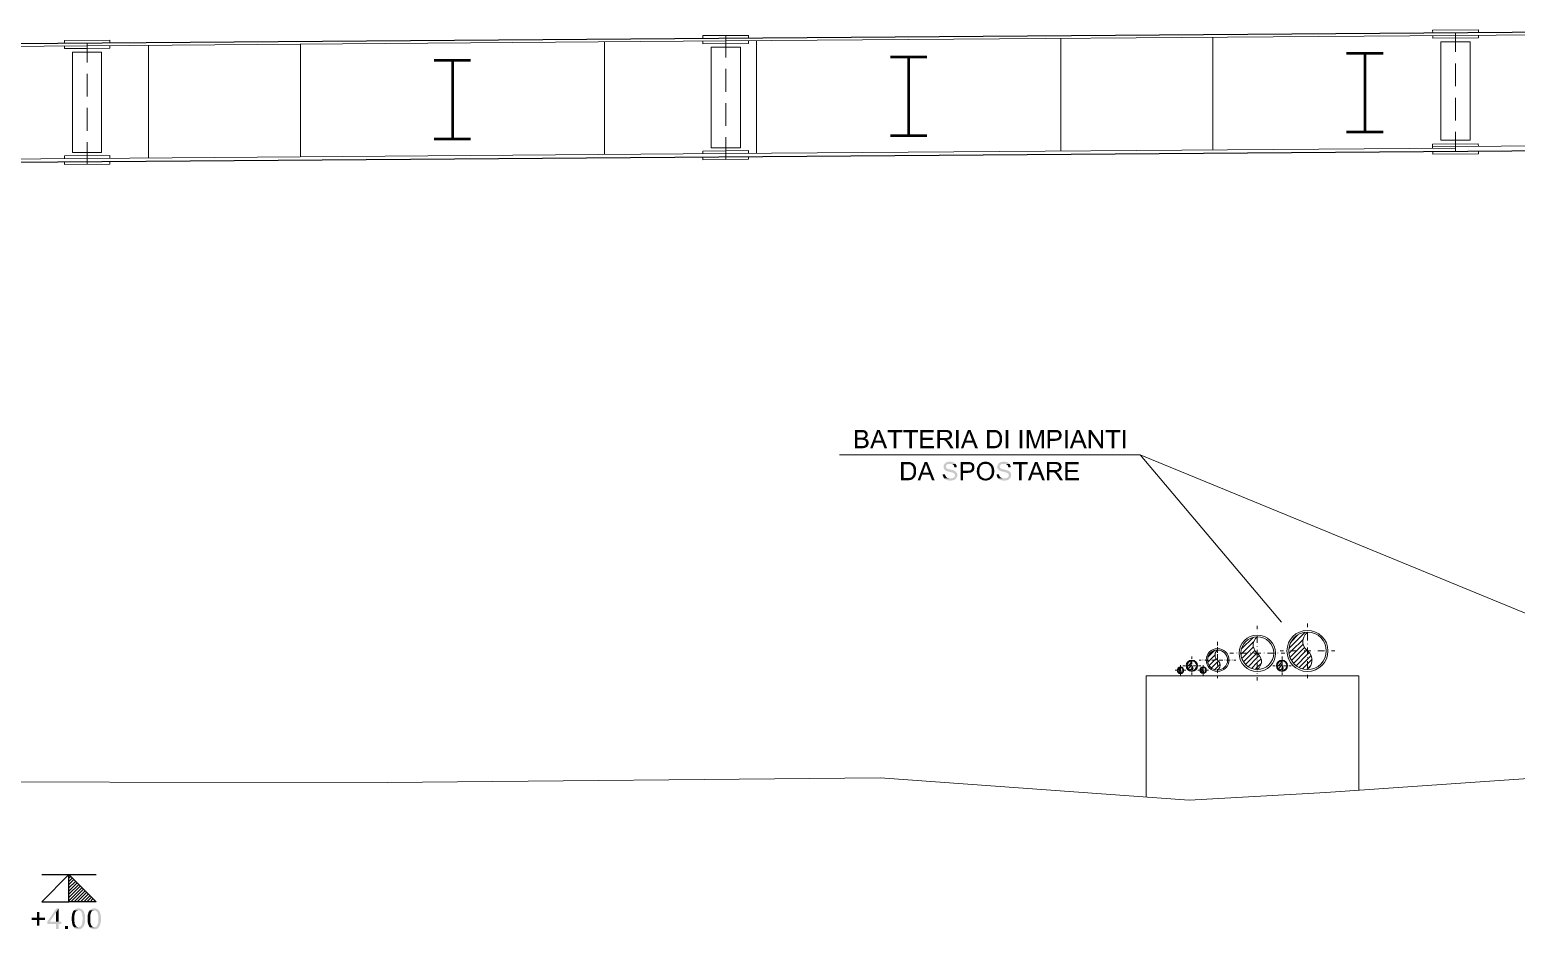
# Model space of a CAD drawing. Header units: millimetres. Extents: x 0.3 to 47.5, y 0.1 to 28.
# Drawn here: x 10.87 to 17.28, y 17.86 to 21.74 of the extents above; entities that cross this region are included whole.
import ezdxf

# ---------------------------------------------------------------- set-up
doc = ezdxf.new("R2010")
doc.units = ezdxf.units.MM
doc.layers.add('PDF _Geometria', color=7, linetype='Continuous')
doc.layers.add('PDF _Riempimenti solidi', color=7, linetype='Continuous')

msp = doc.modelspace()

# ---------------------------------------------------------------- hatches: boundary and pattern name
at = {"layer": 'PDF _Riempimenti solidi', "transparency": 33554559}
for points in [[(14.4558, 20.0149), (14.4267, 20.0149), (14.4267, 19.9366), (14.4633, 19.9366), (14.465, 19.9374), (14.4675, 19.9374), (14.4692, 19.9382), (14.47, 19.9382), (14.4725, 19.9391), (14.4742, 19.9399), (14.4758, 19.9407), (14.4775, 19.9416), (14.4783, 19.9424), (14.48, 19.9432), (14.4808, 19.9449), (14.4367, 19.9457), (14.4367, 19.9732), (14.4808, 19.9732), (14.4792, 19.9749), (14.4775, 19.9757), (14.475, 19.9766), (14.4733, 19.9774), (14.4708, 19.9782), (14.4733, 19.9799), (14.475, 19.9807), (14.4367, 19.9824), (14.4367, 20.0057), (14.4783, 20.0057), (14.4775, 20.0074), (14.4758, 20.0091), (14.4742, 20.0107), (14.4725, 20.0116), (14.4708, 20.0132), (14.4692, 20.0132), (14.4675, 20.0141), (14.465, 20.0141), (14.4633, 20.0149), (14.4583, 20.0149)], [(14.4783, 20.0057), (14.4525, 20.0057), (14.4617, 20.0057), (14.4633, 20.0049), (14.465, 20.0049), (14.4667, 20.0041), (14.4683, 20.0024), (14.47, 20.0007), (14.47, 19.9999), (14.4708, 19.9982), (14.4717, 19.9966), (14.4717, 19.9907), (14.4708, 19.9891), (14.47, 19.9874), (14.4692, 19.9866), (14.4675, 19.9849), (14.4658, 19.9841), (14.4642, 19.9832), (14.4633, 19.9832), (14.4617, 19.9824), (14.4367, 19.9824), (14.475, 19.9807), (14.4767, 19.9824), (14.4783, 19.9841), (14.4792, 19.9857), (14.48, 19.9866), (14.4808, 19.9891), (14.4817, 19.9907), (14.4817, 19.9999), (14.48, 20.0032), (14.4792, 20.0057)], [(14.4808, 19.9732), (14.455, 19.9732), (14.4583, 19.9732), (14.4608, 19.9724), (14.465, 19.9724), (14.4667, 19.9716), (14.4675, 19.9707), (14.47, 19.9699), (14.4717, 19.9691), (14.4742, 19.9641), (14.475, 19.9616), (14.475, 19.9566), (14.4742, 19.9549), (14.4733, 19.9524), (14.4725, 19.9516), (14.4708, 19.9499), (14.4692, 19.9482), (14.4675, 19.9474), (14.4658, 19.9466), (14.4633, 19.9466), (14.4617, 19.9457), (14.4367, 19.9457), (14.4808, 19.9449), (14.4825, 19.9474), (14.4833, 19.9491), (14.4842, 19.9507), (14.485, 19.9532), (14.4858, 19.9549), (14.4858, 19.9632), (14.485, 19.9657), (14.4842, 19.9674), (14.4833, 19.9699), (14.4817, 19.9716)], [(14.5342, 20.0149), (14.5225, 20.0149), (14.4925, 19.9366), (14.5033, 19.9366), (14.5117, 19.9607), (14.545, 19.9607), (14.515, 19.9691), (14.5233, 19.9924), (14.5242, 19.9924), (14.5242, 19.9941), (14.525, 19.9966), (14.5258, 19.9982), (14.5267, 20.0007), (14.5267, 20.0024), (14.5275, 20.0049), (14.5283, 20.0074)], [(14.5342, 20.0149), (14.5283, 20.0074), (14.5283, 20.0057), (14.5292, 20.0041), (14.5292, 20.0016), (14.53, 19.9999), (14.5308, 19.9974), (14.5317, 19.9957), (14.5325, 19.9932), (14.5333, 19.9907), (14.5417, 19.9691), (14.515, 19.9691), (14.545, 19.9607), (14.5542, 19.9366), (14.5658, 19.9366)], [(14.6308, 20.0149), (14.5683, 20.0149), (14.5683, 20.0057), (14.5942, 20.0057), (14.5942, 19.9366), (14.605, 19.9366), (14.605, 20.0057), (14.6308, 20.0057)], [(14.6983, 20.0149), (14.6358, 20.0149), (14.6358, 20.0057), (14.6617, 20.0057), (14.6617, 19.9366), (14.6725, 19.9366), (14.6725, 20.0057), (14.6983, 20.0057)], [(14.7658, 20.0149), (14.7083, 20.0149), (14.7083, 19.9366), (14.7675, 19.9366), (14.7675, 19.9457), (14.7192, 19.9457), (14.7192, 19.9724), (14.7625, 19.9724), (14.7625, 19.9816), (14.7192, 19.9816), (14.7192, 20.0057), (14.7658, 20.0057)], [(14.8175, 20.0149), (14.7825, 20.0149), (14.7825, 19.9366), (14.7933, 19.9366), (14.7933, 19.9716), (14.805, 19.9716), (14.8233, 19.9724), (14.825, 19.9724), (14.8275, 19.9732), (14.83, 19.9741), (14.8317, 19.9741), (14.8342, 19.9749), (14.8358, 19.9766), (14.8375, 19.9774), (14.8392, 19.9782), (14.84, 19.9799), (14.8408, 19.9799), (14.7933, 19.9807), (14.7933, 20.0066), (14.8183, 20.0066), (14.8408, 20.0082), (14.8392, 20.0099), (14.8375, 20.0116), (14.8358, 20.0124), (14.8333, 20.0132), (14.8317, 20.0141), (14.83, 20.0141), (14.8275, 20.0149), (14.8208, 20.0149)], [(14.8408, 20.0082), (14.8183, 20.0066), (14.8217, 20.0066), (14.8242, 20.0057), (14.8258, 20.0057), (14.8283, 20.0049), (14.8292, 20.0041), (14.8308, 20.0032), (14.8325, 20.0016), (14.8342, 19.9982), (14.835, 19.9957), (14.835, 19.9907), (14.8342, 19.9891), (14.8333, 19.9866), (14.8325, 19.9857), (14.8308, 19.9841), (14.8292, 19.9832), (14.8267, 19.9824), (14.8267, 19.9816), (14.825, 19.9816), (14.8225, 19.9807), (14.7933, 19.9807), (14.8408, 19.9799), (14.8417, 19.9816), (14.8433, 19.9832), (14.8442, 19.9857), (14.845, 19.9874), (14.845, 19.9891), (14.8458, 19.9916), (14.8458, 19.9974), (14.845, 19.9999), (14.8442, 20.0016), (14.8433, 20.0041), (14.8425, 20.0057), (14.8417, 20.0066)], [(14.8233, 19.9724), (14.805, 19.9716), (14.8108, 19.9716), (14.8117, 19.9707), (14.8142, 19.9699), (14.8158, 19.9691), (14.8167, 19.9691), (14.8175, 19.9674), (14.8192, 19.9657), (14.8225, 19.9624), (14.8233, 19.9607), (14.8242, 19.9591), (14.8258, 19.9574), (14.8275, 19.9549), (14.8283, 19.9532), (14.8392, 19.9366), (14.8525, 19.9366), (14.8383, 19.9582), (14.8367, 19.9607), (14.8358, 19.9624), (14.8325, 19.9657), (14.8317, 19.9674), (14.83, 19.9682), (14.8292, 19.9691), (14.8275, 19.9699), (14.8258, 19.9716)], [(14.9258, 20.0149), (14.9142, 20.0149), (14.8842, 19.9366), (14.895, 19.9366), (14.9033, 19.9607), (14.9367, 19.9607), (14.9067, 19.9691), (14.915, 19.9924), (14.9158, 19.9924), (14.9158, 19.9941), (14.9167, 19.9966), (14.9175, 19.9982), (14.9183, 20.0007), (14.9183, 20.0024), (14.9192, 20.0049), (14.92, 20.0074)], [(14.9258, 20.0149), (14.92, 20.0074), (14.92, 20.0057), (14.9208, 20.0041), (14.9208, 20.0016), (14.9217, 19.9999), (14.9225, 19.9974), (14.9233, 19.9957), (14.9242, 19.9932), (14.925, 19.9907), (14.9333, 19.9691), (14.9067, 19.9691), (14.9367, 19.9607), (14.9458, 19.9366), (14.9575, 19.9366)], [(15.0242, 20.0149), (14.9967, 20.0149), (14.9967, 19.9366), (15.0317, 19.9366), (15.0342, 19.9374), (15.0358, 19.9374), (15.0375, 19.9382), (15.0392, 19.9382), (15.0417, 19.9391), (15.0433, 19.9399), (15.0458, 19.9407), (15.0475, 19.9416), (15.0483, 19.9424), (15.0517, 19.9457), (15.0075, 19.9457), (15.0075, 20.0057), (15.0242, 20.0057), (15.0508, 20.0074), (15.0492, 20.0082), (15.0483, 20.0099), (15.0458, 20.0107), (15.0442, 20.0116), (15.0425, 20.0132), (15.04, 20.0132), (15.0383, 20.0141), (15.0375, 20.0141), (15.0358, 20.0149), (15.0267, 20.0149)], [(15.0508, 20.0074), (15.0242, 20.0057), (15.0317, 20.0057), (15.0342, 20.0049), (15.0358, 20.0049), (15.0375, 20.0041), (15.0392, 20.0032), (15.0408, 20.0024), (15.0442, 19.9991), (15.0458, 19.9974), (15.0475, 19.9957), (15.0483, 19.9941), (15.0483, 19.9924), (15.0492, 19.9907), (15.05, 19.9882), (15.05, 19.9866), (15.0508, 19.9841), (15.0508, 19.9674), (15.05, 19.9649), (15.05, 19.9632), (15.0492, 19.9616), (15.0492, 19.9607), (15.0483, 19.9582), (15.0467, 19.9566), (15.0458, 19.9549), (15.045, 19.9532), (15.0433, 19.9516), (15.0425, 19.9507), (15.0408, 19.9491), (15.0383, 19.9482), (15.0367, 19.9474), (15.035, 19.9474), (15.0333, 19.9466), (15.0317, 19.9466), (15.0292, 19.9457), (15.0075, 19.9457), (15.0517, 19.9457), (15.0533, 19.9474), (15.0542, 19.9491), (15.055, 19.9499), (15.0567, 19.9524), (15.0583, 19.9557), (15.0592, 19.9582), (15.06, 19.9607), (15.0608, 19.9632), (15.0608, 19.9649), (15.0617, 19.9674), (15.0617, 19.9849), (15.0608, 19.9874), (15.0608, 19.9891), (15.06, 19.9916), (15.0592, 19.9932), (15.0592, 19.9949), (15.0575, 19.9982), (15.0567, 20.0007), (15.055, 20.0024), (15.0542, 20.0041), (15.0525, 20.0057)], [(15.1833, 20.0149), (15.1675, 20.0149), (15.1675, 19.9366), (15.1775, 19.9366), (15.1775, 20.0032)], [(15.1833, 20.0149), (15.1775, 20.0032), (15.2, 19.9366), (15.205, 19.9482), (15.205, 19.9507), (15.2042, 19.9524), (15.2033, 19.9541), (15.2025, 19.9566), (15.2017, 19.9599)], [(15.2425, 20.0149), (15.2283, 20.0149), (15.21, 19.9607), (15.2092, 19.9607), (15.2083, 19.9574), (15.2075, 19.9557), (15.2075, 19.9532), (15.2067, 19.9516), (15.2058, 19.9491), (15.205, 19.9482), (15.2, 19.9366), (15.2092, 19.9366), (15.2325, 20.0024)], [(15.2883, 20.0149), (15.2583, 20.0149), (15.2583, 19.9366), (15.2692, 19.9366), (15.2692, 19.9682), (15.2908, 19.9682), (15.2933, 19.9691), (15.2983, 19.9691), (15.3008, 19.9699), (15.3025, 19.9699), (15.305, 19.9707), (15.3067, 19.9716), (15.31, 19.9732), (15.3108, 19.9741), (15.3125, 19.9757), (15.3133, 19.9766), (15.2692, 19.9782), (15.2692, 20.0057), (15.2892, 20.0057), (15.3142, 20.0066), (15.3133, 20.0082), (15.3117, 20.0099), (15.31, 20.0107), (15.3083, 20.0116), (15.305, 20.0132), (15.3025, 20.0141), (15.3, 20.0149), (15.2908, 20.0149)], [(15.3142, 20.0066), (15.2892, 20.0057), (15.2992, 20.0057), (15.3008, 20.0049), (15.3025, 20.0041), (15.3042, 20.0024), (15.305, 20.0007), (15.3058, 20.0007), (15.3067, 19.9982), (15.3075, 19.9966), (15.3075, 19.9891), (15.3067, 19.9866), (15.305, 19.9832), (15.3033, 19.9816), (15.3025, 19.9807), (15.3008, 19.9799), (15.2992, 19.9791), (15.2967, 19.9782), (15.2692, 19.9782), (15.3133, 19.9766), (15.3142, 19.9782), (15.3158, 19.9799), (15.3167, 19.9824), (15.3175, 19.9841), (15.3175, 19.9857), (15.3183, 19.9882), (15.3183, 19.9974), (15.3175, 19.9991), (15.3167, 20.0016), (15.3158, 20.0032), (15.3158, 20.0049)], [(15.3958, 20.0149), (15.3842, 20.0149), (15.3542, 19.9366), (15.365, 19.9366), (15.3733, 19.9607), (15.4067, 19.9607), (15.3767, 19.9691), (15.385, 19.9924), (15.3858, 19.9924), (15.3858, 19.9941), (15.3867, 19.9966), (15.3875, 19.9982), (15.3883, 20.0007), (15.3883, 20.0024), (15.3892, 20.0049), (15.39, 20.0074)], [(15.3958, 20.0149), (15.39, 20.0074), (15.39, 20.0057), (15.3908, 20.0041), (15.3908, 20.0016), (15.3917, 19.9999), (15.3925, 19.9974), (15.3933, 19.9957), (15.3942, 19.9932), (15.395, 19.9907), (15.4033, 19.9691), (15.3767, 19.9691), (15.4067, 19.9607), (15.4158, 19.9366), (15.4275, 19.9366)], [(15.4467, 20.0149), (15.4358, 20.0149), (15.4358, 19.9366), (15.4458, 19.9366), (15.4458, 19.9982)], [(15.4975, 20.0149), (15.4883, 20.0149), (15.4883, 19.9532), (15.4875, 19.9366), (15.4975, 19.9366)], [(15.5717, 20.0149), (15.5092, 20.0149), (15.5092, 20.0057), (15.535, 20.0057), (15.535, 19.9366), (15.5458, 19.9366), (15.5458, 20.0057), (15.5717, 20.0057)], [(14.6533, 19.8766), (14.6258, 19.8766), (14.6258, 19.7982), (14.6608, 19.7982), (14.6633, 19.7991), (14.665, 19.7991), (14.6667, 19.7999), (14.6683, 19.7999), (14.6708, 19.8007), (14.6725, 19.8016), (14.675, 19.8024), (14.6767, 19.8032), (14.6775, 19.8041), (14.6792, 19.8057), (14.6808, 19.8074), (14.6367, 19.8074), (14.6367, 19.8674), (14.6533, 19.8674), (14.68, 19.8691), (14.6783, 19.8699), (14.6775, 19.8716), (14.675, 19.8724), (14.6733, 19.8732), (14.6717, 19.8749), (14.6692, 19.8749), (14.6675, 19.8757), (14.6667, 19.8757), (14.665, 19.8766), (14.6558, 19.8766)], [(14.68, 19.8691), (14.6533, 19.8674), (14.6608, 19.8674), (14.6633, 19.8666), (14.665, 19.8666), (14.6667, 19.8657), (14.67, 19.8641), (14.6717, 19.8624), (14.6733, 19.8607), (14.6767, 19.8574), (14.6775, 19.8557), (14.6775, 19.8541), (14.6783, 19.8524), (14.6792, 19.8499), (14.6792, 19.8482), (14.68, 19.8457), (14.68, 19.8291), (14.6792, 19.8266), (14.6792, 19.8249), (14.6783, 19.8232), (14.6783, 19.8224), (14.6775, 19.8199), (14.6758, 19.8182), (14.6742, 19.8149), (14.6725, 19.8132), (14.6717, 19.8124), (14.67, 19.8107), (14.6675, 19.8099), (14.6658, 19.8091), (14.6642, 19.8091), (14.6625, 19.8082), (14.6608, 19.8082), (14.6583, 19.8074), (14.6367, 19.8074), (14.6808, 19.8074), (14.6825, 19.8091), (14.6833, 19.8107), (14.6842, 19.8116), (14.6858, 19.8141), (14.6875, 19.8174), (14.6883, 19.8199), (14.6892, 19.8224), (14.69, 19.8249), (14.69, 19.8266), (14.6908, 19.8291), (14.6908, 19.8466), (14.69, 19.8491), (14.69, 19.8507), (14.6892, 19.8532), (14.6883, 19.8549), (14.6883, 19.8566), (14.6867, 19.8599), (14.6858, 19.8624), (14.6842, 19.8641), (14.6833, 19.8657), (14.6817, 19.8674)], [(14.7392, 19.8766), (14.7275, 19.8766), (14.6975, 19.7982), (14.7083, 19.7982), (14.7167, 19.8224), (14.75, 19.8224), (14.72, 19.8307), (14.7283, 19.8541), (14.7292, 19.8541), (14.7292, 19.8557), (14.73, 19.8582), (14.7308, 19.8599), (14.7317, 19.8624), (14.7317, 19.8641), (14.7325, 19.8666), (14.7333, 19.8691)], [(14.7392, 19.8766), (14.7333, 19.8691), (14.7333, 19.8674), (14.7342, 19.8657), (14.7342, 19.8632), (14.735, 19.8616), (14.7358, 19.8591), (14.7367, 19.8574), (14.7375, 19.8549), (14.7383, 19.8524), (14.7467, 19.8307), (14.72, 19.8307), (14.75, 19.8224), (14.7592, 19.7982), (14.7708, 19.7982)], [(14.8158, 19.8241), (14.8058, 19.8232), (14.8058, 19.8191), (14.8067, 19.8174), (14.8075, 19.8149), (14.8092, 19.8116), (14.81, 19.8091), (14.8117, 19.8074), (14.8125, 19.8066), (14.8392, 19.8066), (14.8325, 19.8066), (14.8308, 19.8074), (14.8283, 19.8082), (14.8267, 19.8082), (14.825, 19.8091), (14.8233, 19.8107), (14.8217, 19.8116), (14.82, 19.8132), (14.8192, 19.8149), (14.8183, 19.8157), (14.8175, 19.8174), (14.8167, 19.8199), (14.8158, 19.8224)], [(14.8367, 19.8782), (14.83, 19.8782), (14.8283, 19.8774), (14.8258, 19.8766), (14.8242, 19.8766), (14.8217, 19.8757), (14.82, 19.8749), (14.8183, 19.8732), (14.8167, 19.8724), (14.815, 19.8707), (14.8133, 19.8691), (14.8125, 19.8674), (14.8117, 19.8666), (14.8108, 19.8649), (14.81, 19.8632), (14.8092, 19.8607), (14.8092, 19.8524), (14.81, 19.8507), (14.8108, 19.8491), (14.8117, 19.8466), (14.8133, 19.8449), (14.8142, 19.8432), (14.8158, 19.8416), (14.8175, 19.8407), (14.82, 19.8399), (14.82, 19.8391), (14.8217, 19.8382), (14.8233, 19.8382), (14.825, 19.8374), (14.8275, 19.8366), (14.83, 19.8357), (14.8325, 19.8349), (14.835, 19.8349), (14.8375, 19.8341), (14.84, 19.8332), (14.8425, 19.8324), (14.845, 19.8324), (14.8467, 19.8316), (14.8483, 19.8307), (14.8492, 19.8307), (14.8517, 19.8299), (14.8533, 19.8291), (14.855, 19.8274), (14.8567, 19.8257), (14.8575, 19.8241), (14.8583, 19.8216), (14.8583, 19.8166), (14.8575, 19.8149), (14.8558, 19.8132), (14.855, 19.8116), (14.8533, 19.8099), (14.8517, 19.8091), (14.8492, 19.8082), (14.8475, 19.8074), (14.8458, 19.8066), (14.8125, 19.8066), (14.8142, 19.8049), (14.8158, 19.8032), (14.8175, 19.8024), (14.8192, 19.8007), (14.8217, 19.7999), (14.8225, 19.7999), (14.8242, 19.7991), (14.8258, 19.7982), (14.8275, 19.7982), (14.83, 19.7974), (14.8342, 19.7974), (14.8367, 19.7966), (14.8417, 19.7966), (14.8442, 19.7974), (14.8467, 19.7974), (14.8483, 19.7982), (14.8508, 19.7982), (14.8525, 19.7991), (14.8542, 19.7999), (14.855, 19.7999), (14.8575, 19.8016), (14.8592, 19.8024), (14.8608, 19.8041), (14.8625, 19.8057), (14.8633, 19.8066), (14.865, 19.8091), (14.8658, 19.8099), (14.8667, 19.8124), (14.8675, 19.8141), (14.8683, 19.8166), (14.8683, 19.8241), (14.8675, 19.8257), (14.8675, 19.8282), (14.8667, 19.8299), (14.865, 19.8316), (14.8642, 19.8332), (14.8625, 19.8349), (14.8608, 19.8357), (14.8592, 19.8374), (14.8575, 19.8382), (14.855, 19.8399), (14.8533, 19.8407), (14.8517, 19.8407), (14.85, 19.8416), (14.8483, 19.8424), (14.8458, 19.8424), (14.8433, 19.8432), (14.8408, 19.8441), (14.8375, 19.8449), (14.835, 19.8449), (14.8325, 19.8457), (14.83, 19.8466), (14.8275, 19.8474), (14.8258, 19.8482), (14.8242, 19.8491), (14.8225, 19.8499), (14.8217, 19.8507), (14.8208, 19.8516), (14.8192, 19.8549), (14.8192, 19.8607), (14.82, 19.8624), (14.8217, 19.8641), (14.8233, 19.8657), (14.8242, 19.8666), (14.8258, 19.8674), (14.8275, 19.8682), (14.8292, 19.8682), (14.8317, 19.8691), (14.8608, 19.8691), (14.8592, 19.8707), (14.8575, 19.8724), (14.8558, 19.8732), (14.8542, 19.8749), (14.8517, 19.8757), (14.8492, 19.8766), (14.8475, 19.8774), (14.8458, 19.8774), (14.8433, 19.8782), (14.8392, 19.8782)], [(14.8608, 19.8691), (14.8367, 19.8691), (14.8417, 19.8691), (14.8433, 19.8682), (14.8458, 19.8682), (14.8475, 19.8674), (14.8508, 19.8657), (14.8508, 19.8649), (14.8525, 19.8641), (14.8542, 19.8607), (14.855, 19.8582), (14.8558, 19.8566), (14.8558, 19.8541), (14.8658, 19.8549), (14.8658, 19.8591), (14.865, 19.8616), (14.8642, 19.8632), (14.8633, 19.8657), (14.8625, 19.8674), (14.8617, 19.8674)], [(14.9125, 19.8766), (14.8825, 19.8766), (14.8825, 19.7982), (14.8933, 19.7982), (14.8933, 19.8299), (14.915, 19.8299), (14.9175, 19.8307), (14.9225, 19.8307), (14.925, 19.8316), (14.9267, 19.8316), (14.9292, 19.8324), (14.9308, 19.8332), (14.9325, 19.8341), (14.9342, 19.8349), (14.935, 19.8357), (14.9367, 19.8374), (14.9375, 19.8382), (14.8933, 19.8399), (14.8933, 19.8674), (14.9133, 19.8674), (14.9383, 19.8682), (14.9375, 19.8699), (14.9358, 19.8716), (14.9342, 19.8724), (14.9325, 19.8732), (14.9308, 19.8741), (14.9292, 19.8749), (14.9267, 19.8757), (14.9242, 19.8766), (14.915, 19.8766)], [(14.9383, 19.8682), (14.9133, 19.8674), (14.9233, 19.8674), (14.9267, 19.8657), (14.9283, 19.8641), (14.9292, 19.8624), (14.93, 19.8624), (14.9308, 19.8599), (14.9317, 19.8582), (14.9317, 19.8507), (14.9308, 19.8482), (14.93, 19.8466), (14.9292, 19.8449), (14.9275, 19.8432), (14.9267, 19.8424), (14.925, 19.8416), (14.9233, 19.8407), (14.9208, 19.8399), (14.8933, 19.8399), (14.9375, 19.8382), (14.9383, 19.8399), (14.94, 19.8416), (14.9408, 19.8441), (14.9417, 19.8457), (14.9417, 19.8474), (14.9425, 19.8499), (14.9425, 19.8591), (14.9417, 19.8607), (14.9408, 19.8632), (14.94, 19.8649), (14.94, 19.8666)], [(14.9667, 19.8699), (14.965, 19.8691), (14.9633, 19.8674), (14.9625, 19.8666), (14.9617, 19.8649), (14.96, 19.8632), (14.9567, 19.8566), (14.9558, 19.8549), (14.955, 19.8524), (14.9542, 19.8507), (14.9542, 19.8482), (14.9533, 19.8466), (14.9533, 19.8416), (14.9525, 19.8391), (14.9525, 19.8341), (14.9533, 19.8316), (14.9533, 19.8291), (14.9542, 19.8274), (14.9542, 19.8249), (14.955, 19.8232), (14.9558, 19.8207), (14.9567, 19.8191), (14.9575, 19.8166), (14.9583, 19.8149), (14.96, 19.8124), (14.9608, 19.8107), (14.9625, 19.8091), (14.9642, 19.8074), (14.965, 19.8066), (14.9667, 19.8049), (14.9683, 19.8032), (14.9708, 19.8024), (14.9717, 19.8016), (14.9733, 19.8007), (14.9758, 19.7999), (14.9775, 19.7991), (14.9792, 19.7982), (14.9817, 19.7982), (14.9833, 19.7974), (14.9858, 19.7974), (14.9883, 19.7966), (14.9933, 19.7966), (14.995, 19.7974), (14.9975, 19.7974), (14.9992, 19.7982), (15.0017, 19.7982), (15.0033, 19.7991), (15.0058, 19.7999), (15.0075, 19.8007), (15.01, 19.8016), (15.01, 19.8024), (15.0117, 19.8032), (15.0133, 19.8041), (15.015, 19.8057), (14.9858, 19.8057), (14.9842, 19.8066), (14.9817, 19.8074), (14.98, 19.8082), (14.9783, 19.8091), (14.9758, 19.8099), (14.9742, 19.8107), (14.9725, 19.8124), (14.9708, 19.8141), (14.97, 19.8157), (14.9683, 19.8174), (14.9667, 19.8207), (14.9658, 19.8232), (14.965, 19.8249), (14.9642, 19.8274), (14.9642, 19.8316), (14.9633, 19.8341), (14.9633, 19.8407), (14.9642, 19.8432), (14.9642, 19.8457), (14.965, 19.8482), (14.965, 19.8507), (14.9692, 19.8591), (14.97, 19.8607), (14.9717, 19.8616), (14.9725, 19.8632), (14.9742, 19.8641), (14.9767, 19.8657), (14.9783, 19.8666), (14.98, 19.8674), (14.9817, 19.8682), (14.9842, 19.8691), (14.9908, 19.8691)], [(14.9908, 19.8782), (14.9833, 19.8782), (14.9817, 19.8774), (14.9792, 19.8766), (14.9775, 19.8766), (14.975, 19.8757), (14.9733, 19.8749), (14.9717, 19.8741), (14.97, 19.8724), (14.9683, 19.8716), (14.9667, 19.8699), (14.9908, 19.8691), (14.9967, 19.8691), (14.9992, 19.8682), (15.0008, 19.8674), (15.0025, 19.8666), (15.005, 19.8657), (15.0058, 19.8649), (15.0108, 19.8599), (15.0117, 19.8582), (15.0133, 19.8566), (15.0142, 19.8541), (15.0158, 19.8507), (15.0158, 19.8491), (15.0167, 19.8466), (15.0167, 19.8449), (15.0175, 19.8424), (15.0175, 19.8332), (15.0167, 19.8307), (15.0167, 19.8282), (15.0158, 19.8266), (15.0158, 19.8241), (15.015, 19.8224), (15.0133, 19.8191), (15.0125, 19.8174), (15.0108, 19.8157), (15.01, 19.8141), (15.0067, 19.8107), (15.005, 19.8099), (15.0025, 19.8091), (15.0008, 19.8082), (14.9992, 19.8074), (14.9967, 19.8066), (14.995, 19.8057), (14.99, 19.8057), (15.015, 19.8057), (15.0183, 19.8091), (15.02, 19.8107), (15.0208, 19.8124), (15.0225, 19.8141), (15.0233, 19.8157), (15.0233, 19.8166), (15.0242, 19.8182), (15.025, 19.8199), (15.0258, 19.8224), (15.0267, 19.8241), (15.0267, 19.8266), (15.0275, 19.8282), (15.0275, 19.8307), (15.0283, 19.8332), (15.0283, 19.8424), (15.0275, 19.8441), (15.0275, 19.8466), (15.0267, 19.8491), (15.0267, 19.8507), (15.0258, 19.8524), (15.025, 19.8549), (15.0242, 19.8566), (15.0233, 19.8591), (15.0225, 19.8607), (15.0208, 19.8632), (15.02, 19.8649), (15.0183, 19.8666), (15.0167, 19.8682), (15.0158, 19.8691), (15.0142, 19.8707), (15.0117, 19.8716), (15.01, 19.8732), (15.0092, 19.8732), (15.0075, 19.8749), (15.0058, 19.8757), (15.0033, 19.8766), (15.0017, 19.8766), (14.9992, 19.8774), (14.9975, 19.8782), (14.9925, 19.8782)], [(15.0483, 19.8241), (15.0383, 19.8232), (15.0383, 19.8191), (15.0392, 19.8174), (15.04, 19.8149), (15.0417, 19.8116), (15.0425, 19.8091), (15.0442, 19.8074), (15.045, 19.8066), (15.0717, 19.8066), (15.065, 19.8066), (15.0633, 19.8074), (15.0608, 19.8082), (15.0592, 19.8082), (15.0575, 19.8091), (15.0558, 19.8107), (15.0542, 19.8116), (15.0525, 19.8132), (15.0517, 19.8149), (15.0508, 19.8157), (15.05, 19.8174), (15.0492, 19.8199), (15.0483, 19.8224)], [(15.0692, 19.8782), (15.0625, 19.8782), (15.0608, 19.8774), (15.0583, 19.8766), (15.0567, 19.8766), (15.0542, 19.8757), (15.0525, 19.8749), (15.0508, 19.8732), (15.0492, 19.8724), (15.0458, 19.8691), (15.045, 19.8674), (15.0442, 19.8666), (15.0425, 19.8632), (15.0417, 19.8607), (15.0417, 19.8524), (15.0433, 19.8491), (15.0442, 19.8466), (15.0458, 19.8449), (15.0467, 19.8432), (15.0483, 19.8416), (15.05, 19.8407), (15.0525, 19.8399), (15.0525, 19.8391), (15.0542, 19.8382), (15.0558, 19.8382), (15.0575, 19.8374), (15.06, 19.8366), (15.0625, 19.8357), (15.065, 19.8349), (15.0675, 19.8349), (15.07, 19.8341), (15.0725, 19.8332), (15.075, 19.8324), (15.0775, 19.8324), (15.0792, 19.8316), (15.0808, 19.8307), (15.0817, 19.8307), (15.0842, 19.8299), (15.0858, 19.8291), (15.0875, 19.8274), (15.0892, 19.8257), (15.09, 19.8241), (15.0908, 19.8216), (15.0908, 19.8166), (15.09, 19.8149), (15.0883, 19.8132), (15.0875, 19.8116), (15.0858, 19.8099), (15.0842, 19.8091), (15.0817, 19.8082), (15.08, 19.8074), (15.0783, 19.8066), (15.045, 19.8066), (15.0467, 19.8049), (15.0483, 19.8032), (15.05, 19.8024), (15.0517, 19.8007), (15.0542, 19.7999), (15.055, 19.7999), (15.0567, 19.7991), (15.0583, 19.7982), (15.06, 19.7982), (15.0625, 19.7974), (15.0667, 19.7974), (15.0692, 19.7966), (15.0742, 19.7966), (15.0767, 19.7974), (15.0792, 19.7974), (15.0808, 19.7982), (15.0833, 19.7982), (15.085, 19.7991), (15.0867, 19.7999), (15.0875, 19.7999), (15.09, 19.8016), (15.0917, 19.8024), (15.0933, 19.8041), (15.095, 19.8057), (15.0958, 19.8066), (15.0975, 19.8091), (15.0983, 19.8099), (15.0992, 19.8124), (15.1, 19.8141), (15.1008, 19.8166), (15.1008, 19.8241), (15.1, 19.8257), (15.1, 19.8282), (15.0992, 19.8299), (15.0975, 19.8316), (15.0967, 19.8332), (15.095, 19.8349), (15.0933, 19.8357), (15.0917, 19.8374), (15.09, 19.8382), (15.0875, 19.8399), (15.0858, 19.8407), (15.0842, 19.8407), (15.0825, 19.8416), (15.0808, 19.8424), (15.0783, 19.8424), (15.0758, 19.8432), (15.0733, 19.8441), (15.07, 19.8449), (15.0675, 19.8449), (15.0625, 19.8466), (15.06, 19.8474), (15.0583, 19.8482), (15.0567, 19.8491), (15.055, 19.8499), (15.0542, 19.8507), (15.0533, 19.8516), (15.0525, 19.8532), (15.0517, 19.8549), (15.0517, 19.8607), (15.0525, 19.8624), (15.0542, 19.8641), (15.0558, 19.8657), (15.0567, 19.8666), (15.0583, 19.8674), (15.06, 19.8682), (15.0617, 19.8682), (15.0642, 19.8691), (15.0933, 19.8691), (15.09, 19.8724), (15.0883, 19.8732), (15.0867, 19.8749), (15.0842, 19.8757), (15.0817, 19.8766), (15.08, 19.8774), (15.0783, 19.8774), (15.0758, 19.8782), (15.0717, 19.8782)], [(15.0933, 19.8691), (15.0692, 19.8691), (15.0742, 19.8691), (15.0758, 19.8682), (15.0783, 19.8682), (15.08, 19.8674), (15.0817, 19.8666), (15.0833, 19.8657), (15.0833, 19.8649), (15.085, 19.8641), (15.0867, 19.8607), (15.0875, 19.8582), (15.0883, 19.8566), (15.0883, 19.8541), (15.0983, 19.8549), (15.0983, 19.8591), (15.0975, 19.8616), (15.0967, 19.8632), (15.0958, 19.8657), (15.095, 19.8674), (15.0942, 19.8674)], [(15.1717, 19.8766), (15.1092, 19.8766), (15.1092, 19.8674), (15.135, 19.8674), (15.135, 19.7982), (15.1458, 19.7982), (15.1458, 19.8674), (15.1717, 19.8674)], [(15.215, 19.8766), (15.2033, 19.8766), (15.1733, 19.7982), (15.1842, 19.7982), (15.1925, 19.8224), (15.2258, 19.8224), (15.1958, 19.8307), (15.2042, 19.8541), (15.205, 19.8541), (15.205, 19.8557), (15.2058, 19.8582), (15.2067, 19.8599), (15.2075, 19.8624), (15.2075, 19.8641), (15.2092, 19.8691)], [(15.215, 19.8766), (15.2092, 19.8691), (15.2092, 19.8674), (15.21, 19.8657), (15.21, 19.8632), (15.2108, 19.8616), (15.2117, 19.8591), (15.2125, 19.8574), (15.2133, 19.8549), (15.2142, 19.8524), (15.2225, 19.8307), (15.1958, 19.8307), (15.2258, 19.8224), (15.235, 19.7982), (15.2467, 19.7982)], [(15.29, 19.8766), (15.255, 19.8766), (15.255, 19.7982), (15.2658, 19.7982), (15.2658, 19.8332), (15.2775, 19.8332), (15.2958, 19.8341), (15.2975, 19.8341), (15.3, 19.8349), (15.3025, 19.8357), (15.3042, 19.8357), (15.3067, 19.8366), (15.3083, 19.8382), (15.31, 19.8391), (15.3117, 19.8399), (15.3125, 19.8416), (15.3133, 19.8416), (15.2658, 19.8424), (15.2658, 19.8682), (15.2908, 19.8682), (15.3133, 19.8699), (15.3117, 19.8716), (15.31, 19.8732), (15.3083, 19.8741), (15.3058, 19.8749), (15.3042, 19.8757), (15.3025, 19.8757), (15.3, 19.8766), (15.2933, 19.8766)], [(15.3133, 19.8699), (15.2908, 19.8682), (15.2942, 19.8682), (15.2967, 19.8674), (15.2983, 19.8674), (15.3008, 19.8666), (15.3017, 19.8657), (15.3033, 19.8649), (15.305, 19.8632), (15.3067, 19.8599), (15.3075, 19.8574), (15.3075, 19.8524), (15.3067, 19.8507), (15.3058, 19.8482), (15.305, 19.8474), (15.3033, 19.8457), (15.3017, 19.8449), (15.2992, 19.8441), (15.2992, 19.8432), (15.2975, 19.8432), (15.295, 19.8424), (15.2658, 19.8424), (15.3133, 19.8416), (15.3142, 19.8432), (15.3158, 19.8449), (15.3167, 19.8474), (15.3175, 19.8491), (15.3175, 19.8507), (15.3183, 19.8532), (15.3183, 19.8591), (15.3175, 19.8616), (15.3167, 19.8632), (15.3158, 19.8657), (15.315, 19.8674), (15.3142, 19.8682)], [(15.2958, 19.8341), (15.2775, 19.8332), (15.2833, 19.8332), (15.2842, 19.8324), (15.2867, 19.8316), (15.2883, 19.8307), (15.2892, 19.8307), (15.29, 19.8291), (15.2917, 19.8274), (15.2933, 19.8257), (15.295, 19.8241), (15.2958, 19.8224), (15.2967, 19.8207), (15.2983, 19.8191), (15.3, 19.8166), (15.3008, 19.8149), (15.3117, 19.7982), (15.325, 19.7982), (15.3108, 19.8199), (15.3092, 19.8224), (15.3083, 19.8241), (15.3067, 19.8257), (15.305, 19.8274), (15.3042, 19.8291), (15.3025, 19.8299), (15.3017, 19.8307), (15.3, 19.8316), (15.2983, 19.8332)], [(15.3917, 19.8766), (15.3342, 19.8766), (15.3342, 19.7982), (15.3933, 19.7982), (15.3933, 19.8074), (15.345, 19.8074), (15.345, 19.8341), (15.3883, 19.8341), (15.3883, 19.8432), (15.345, 19.8432), (15.345, 19.8674), (15.3917, 19.8674)], [(10.9075, 17.9349), (10.8975, 17.9349), (10.8975, 17.9107), (10.8733, 17.9107), (10.8733, 17.9007), (10.8975, 17.9007), (10.8975, 17.8766), (10.9075, 17.8766), (10.9075, 17.9007), (10.9317, 17.9007), (10.9317, 17.9107), (10.9075, 17.9107)], [(10.99, 17.9507), (10.9808, 17.9507), (10.9408, 17.8932), (10.9408, 17.8832), (10.9792, 17.8832), (10.9792, 17.8624), (10.99, 17.8624), (10.99, 17.8832), (11.0017, 17.8832), (11.0017, 17.8932), (10.9517, 17.8932), (10.9792, 17.9332)], [(10.99, 17.9507), (10.9792, 17.9332), (10.9792, 17.8932), (10.9517, 17.8932), (10.99, 17.8932)], [(11.0558, 17.9424), (11.0542, 17.9399), (11.0533, 17.9382), (11.0517, 17.9357), (11.0508, 17.9341), (11.05, 17.9316), (11.05, 17.9307), (11.0492, 17.9282), (11.0483, 17.9266), (11.0483, 17.9241), (11.0475, 17.9224), (11.0475, 17.9174), (11.0467, 17.9141), (11.0467, 17.8982), (11.0475, 17.8957), (11.0475, 17.8899), (11.0483, 17.8874), (11.0492, 17.8849), (11.0492, 17.8832), (11.05, 17.8807), (11.0508, 17.8782), (11.0542, 17.8716), (11.0558, 17.8699), (11.0567, 17.8691), (11.0758, 17.8699), (11.0725, 17.8699), (11.07, 17.8707), (11.0683, 17.8716), (11.0667, 17.8732), (11.065, 17.8749), (11.0633, 17.8774), (11.0625, 17.8774), (11.0625, 17.8782), (11.0617, 17.8799), (11.0608, 17.8816), (11.06, 17.8841), (11.06, 17.8857), (11.0592, 17.8882), (11.0592, 17.8907), (11.0583, 17.8932), (11.0583, 17.9199), (11.0592, 17.9224), (11.0592, 17.9249), (11.06, 17.9274), (11.0608, 17.9291), (11.0608, 17.9307), (11.0617, 17.9332), (11.0625, 17.9341), (11.0633, 17.9357), (11.0667, 17.9391), (11.0683, 17.9407), (11.0708, 17.9416), (11.0733, 17.9416), (11.0758, 17.9424)], [(11.0758, 17.9507), (11.07, 17.9507), (11.0675, 17.9499), (11.0658, 17.9491), (11.0633, 17.9482), (11.0617, 17.9474), (11.06, 17.9457), (11.0592, 17.9457), (11.0575, 17.9441), (11.0558, 17.9424), (11.0767, 17.9424), (11.0783, 17.9416), (11.0808, 17.9407), (11.0825, 17.9399), (11.085, 17.9391), (11.0867, 17.9366), (11.0883, 17.9349), (11.0892, 17.9332), (11.09, 17.9316), (11.0908, 17.9299), (11.0908, 17.9282), (11.0917, 17.9257), (11.0917, 17.9241), (11.0925, 17.9216), (11.0925, 17.9157), (11.0933, 17.9124), (11.0933, 17.8982), (11.0925, 17.8957), (11.0925, 17.8899), (11.0917, 17.8874), (11.0917, 17.8857), (11.0908, 17.8832), (11.09, 17.8816), (11.09, 17.8799), (11.0892, 17.8782), (11.0883, 17.8774), (11.0875, 17.8766), (11.0858, 17.8741), (11.0842, 17.8724), (11.0825, 17.8716), (11.08, 17.8707), (11.0775, 17.8699), (11.0758, 17.8699), (11.0567, 17.8691), (11.0583, 17.8674), (11.06, 17.8657), (11.0617, 17.8649), (11.0633, 17.8632), (11.0658, 17.8624), (11.0683, 17.8616), (11.0708, 17.8616), (11.0733, 17.8607), (11.0783, 17.8607), (11.0808, 17.8616), (11.0833, 17.8616), (11.0858, 17.8624), (11.0875, 17.8632), (11.09, 17.8649), (11.0917, 17.8657), (11.0925, 17.8666), (11.0942, 17.8682), (11.095, 17.8699), (11.0967, 17.8716), (11.0983, 17.8741), (11.0992, 17.8757), (11.1, 17.8782), (11.1008, 17.8807), (11.1017, 17.8816), (11.1017, 17.8832), (11.1025, 17.8857), (11.1025, 17.8874), (11.1033, 17.8899), (11.1033, 17.8924), (11.1042, 17.8949), (11.1042, 17.9182), (11.1033, 17.9207), (11.1033, 17.9232), (11.1025, 17.9249), (11.1025, 17.9266), (11.1008, 17.9316), (11.1, 17.9341), (11.0992, 17.9357), (11.0983, 17.9382), (11.0967, 17.9399), (11.095, 17.9424), (11.0942, 17.9441), (11.0917, 17.9457), (11.09, 17.9466), (11.0883, 17.9482), (11.0875, 17.9482), (11.085, 17.9491), (11.0833, 17.9499), (11.0808, 17.9507), (11.0783, 17.9507)], [(11.1242, 17.9424), (11.1225, 17.9399), (11.1217, 17.9382), (11.12, 17.9357), (11.1192, 17.9341), (11.1183, 17.9316), (11.1183, 17.9307), (11.1175, 17.9282), (11.1167, 17.9266), (11.1167, 17.9241), (11.1158, 17.9224), (11.1158, 17.9174), (11.115, 17.9141), (11.115, 17.8982), (11.1158, 17.8957), (11.1158, 17.8899), (11.1167, 17.8874), (11.1175, 17.8849), (11.1175, 17.8832), (11.1183, 17.8807), (11.1192, 17.8782), (11.1225, 17.8716), (11.1242, 17.8699), (11.125, 17.8691), (11.1442, 17.8699), (11.1408, 17.8699), (11.1383, 17.8707), (11.1367, 17.8716), (11.1333, 17.8749), (11.1317, 17.8774), (11.1308, 17.8774), (11.1308, 17.8782), (11.13, 17.8799), (11.1292, 17.8816), (11.1283, 17.8841), (11.1283, 17.8857), (11.1275, 17.8882), (11.1275, 17.8907), (11.1267, 17.8932), (11.1267, 17.9199), (11.1275, 17.9224), (11.1275, 17.9249), (11.1283, 17.9274), (11.1292, 17.9291), (11.1292, 17.9307), (11.13, 17.9332), (11.1308, 17.9341), (11.1317, 17.9357), (11.1333, 17.9374), (11.1367, 17.9407), (11.1392, 17.9416), (11.1417, 17.9416), (11.1442, 17.9424)], [(11.1442, 17.9507), (11.1383, 17.9507), (11.1358, 17.9499), (11.1342, 17.9491), (11.1317, 17.9482), (11.13, 17.9474), (11.1283, 17.9457), (11.1275, 17.9457), (11.1258, 17.9441), (11.1242, 17.9424), (11.145, 17.9424), (11.1467, 17.9416), (11.1492, 17.9407), (11.1508, 17.9399), (11.1533, 17.9391), (11.155, 17.9366), (11.1567, 17.9349), (11.1583, 17.9316), (11.1592, 17.9299), (11.1592, 17.9282), (11.16, 17.9257), (11.16, 17.9241), (11.1608, 17.9216), (11.1608, 17.9157), (11.1617, 17.9124), (11.1617, 17.8982), (11.1608, 17.8957), (11.1608, 17.8899), (11.16, 17.8874), (11.16, 17.8857), (11.1592, 17.8832), (11.1583, 17.8816), (11.1583, 17.8799), (11.1575, 17.8782), (11.1567, 17.8774), (11.1558, 17.8766), (11.1542, 17.8741), (11.1525, 17.8724), (11.1508, 17.8716), (11.1483, 17.8707), (11.1458, 17.8699), (11.1442, 17.8699), (11.125, 17.8691), (11.1267, 17.8674), (11.1283, 17.8657), (11.13, 17.8649), (11.1317, 17.8632), (11.1342, 17.8624), (11.1367, 17.8616), (11.1392, 17.8616), (11.1417, 17.8607), (11.1467, 17.8607), (11.1492, 17.8616), (11.1517, 17.8616), (11.1542, 17.8624), (11.1558, 17.8632), (11.1583, 17.8649), (11.16, 17.8657), (11.1608, 17.8666), (11.1625, 17.8682), (11.1633, 17.8699), (11.165, 17.8716), (11.1667, 17.8741), (11.1675, 17.8757), (11.1683, 17.8782), (11.1692, 17.8807), (11.17, 17.8816), (11.17, 17.8832), (11.1708, 17.8857), (11.1708, 17.8874), (11.1717, 17.8899), (11.1717, 17.8924), (11.1725, 17.8949), (11.1725, 17.9182), (11.1717, 17.9207), (11.1717, 17.9232), (11.1708, 17.9249), (11.1708, 17.9266), (11.1692, 17.9316), (11.1683, 17.9341), (11.1675, 17.9357), (11.1667, 17.9382), (11.165, 17.9399), (11.1633, 17.9424), (11.1625, 17.9441), (11.16, 17.9457), (11.1583, 17.9466), (11.1567, 17.9482), (11.1558, 17.9482), (11.1533, 17.9491), (11.1517, 17.9499), (11.1492, 17.9507), (11.1467, 17.9507)]]:
    msp.add_hatch(color=256, dxfattribs=at).paths.add_polyline_path(points)

# ---------------------------------------------------------------- linework, layer by layer
at = {"layer": 'PDF _Geometria', "lineweight": 25}
for points in [[(8.5142, 21.6657), (18.5933, 21.7416), (31.5817, 21.5924), (41.665, 21.2816)], [(8.5142, 21.7416), (8.5142, 21.1532), (18.5925, 21.2299), (31.5708, 21.0807), (41.665, 20.7699), (41.665, 21.3557)], [(10.9175, 18.0966), (11.1517, 18.0966)], [(11.0342, 18.0966), (10.9175, 17.9791), (11.0342, 17.9791)], [(11.0425, 18.0882), (11.0342, 18.0807)], [(11.0492, 18.0816), (11.0342, 18.0666)], [(11.0558, 18.0749), (11.0342, 18.0532)], [(11.0625, 18.0674), (11.0342, 18.0391)], [(11.07, 18.0607), (11.0342, 18.0257)], [(11.0767, 18.0541), (11.0342, 18.0116)], [(11.0833, 18.0474), (11.0342, 17.9982)], [(11.0908, 18.0399), (11.0342, 17.9841)], [(11.0975, 18.0332), (11.0433, 17.9791)], [(11.1042, 18.0266), (11.0575, 17.9791)], [(11.1108, 18.0199), (11.0708, 17.9791)], [(11.1183, 18.0124), (11.085, 17.9791)], [(11.125, 18.0057), (11.0983, 17.9791)], [(11.1317, 17.9991), (11.1125, 17.9791)], [(11.1383, 17.9924), (11.1258, 17.9791)], [(11.1458, 17.9849), (11.14, 17.9791)]]:
    msp.add_lwpolyline(points, dxfattribs=at)
at = {"layer": 'PDF _Geometria', "lineweight": 9}
for points in [[(8.5142, 21.6532), (11.1133, 21.6732), (13.8692, 21.6941), (17.0192, 21.7182), (18.5933, 21.7299), (20.1683, 21.7124), (22.7275, 21.6824), (27.4525, 21.6282), (30.0108, 21.5991), (31.5817, 21.5807), (33.1608, 21.5316), (36.3108, 21.4349), (39.0667, 21.3499), (41.665, 21.2699)], [(11.015, 21.6841), (11.015, 21.6966), (11.2117, 21.6974), (11.2117, 21.6857)], [(11.1133, 21.6849), (11.1133, 21.6016)], [(13.3458, 21.6899), (13.3458, 21.2041)], [(13.7708, 21.7049), (13.7708, 21.7174), (13.9675, 21.7182), (13.9675, 21.7066)], [(13.7708, 21.6932), (13.7708, 21.6816), (13.9675, 21.6832), (13.9675, 21.6949)], [(13.8692, 21.7182), (13.8692, 21.7057), (13.8692, 21.6224)], [(14.0025, 21.6949), (14.0025, 21.2091)], [(15.315, 21.2191), (15.315, 21.7049)], [(15.9708, 21.2241), (15.9708, 21.7099)], [(16.9208, 21.7291), (16.92, 21.7407), (17.1175, 21.7424), (17.1175, 21.7307)], [(16.9208, 21.7174), (16.9208, 21.7057), (17.1175, 21.7074), (17.1175, 21.7191)], [(17.0192, 21.7299), (17.0192, 21.6466)], [(11.015, 21.6724), (11.015, 21.6607), (11.1133, 21.6616), (11.2117, 21.6624), (11.2117, 21.6741)], [(11.3775, 21.6749), (11.3775, 21.1891)], [(12.0333, 21.6799), (12.0333, 21.1941)], [(13.8692, 21.5732), (13.8692, 21.4749)], [(17.0192, 21.5974), (17.0192, 21.4991)], [(11.1133, 21.5524), (11.1133, 21.4541)], [(17.0192, 21.4491), (17.0192, 21.3507)], [(11.1133, 21.4049), (11.1133, 21.3066)], [(13.8692, 21.4257), (13.8692, 21.3274)], [(17.0192, 21.3016), (17.0192, 21.2182)], [(8.5142, 21.1674), (11.1133, 21.1874), (13.8692, 21.2082), (17.0192, 21.2316), (17.0192, 21.2382)], [(11.1133, 21.2566), (11.1133, 21.1732), (11.1133, 21.1616)], [(13.8692, 21.2782), (13.8692, 21.1941), (13.8692, 21.1824)], [(17.1175, 21.2382), (17.1167, 21.2507), (16.92, 21.2491), (16.92, 21.2374), (17.0192, 21.2382), (18.5925, 21.2499), (20.1683, 21.2316), (20.2667, 21.2307)], [(16.92, 21.2374), (16.92, 21.2316)], [(11.015, 21.1866), (11.015, 21.1982), (11.2117, 21.1999), (11.2117, 21.1874)], [(11.015, 21.1724), (11.015, 21.1607), (11.2117, 21.1624), (11.2117, 21.1741)], [(13.7708, 21.2074), (13.7708, 21.2191), (13.9675, 21.2207), (13.9675, 21.2091)], [(13.7708, 21.1932), (13.7708, 21.1816), (13.9675, 21.1832), (13.9675, 21.1949)], [(16.9208, 21.2174), (16.9208, 21.2057), (17.1175, 21.2074), (17.1175, 21.2191)], [(14.3608, 19.9082), (15.6575, 19.9082)], [(17.4142, 19.1857), (15.6575, 19.9082), (16.2683, 19.1857)], [(16.0942, 19.0691), (16.1467, 19.1207)], [(16.1633, 19.1232), (16.155, 19.1149), (16.1492, 19.1049), (16.1458, 19.0932), (16.1458, 19.0816), (16.1492, 19.0707), (16.155, 19.0599), (16.1633, 19.0524), (16.1717, 19.0441), (16.1775, 19.0341), (16.1808, 19.0224), (16.1808, 19.0107), (16.1775, 18.9999), (16.1717, 18.9891), (16.1633, 18.9816)], [(16.1633, 19.1557), (16.1633, 19.1699), (16.1633, 19.1557)], [(16.3, 19.0716), (16.37, 19.1424)], [(16.3108, 19.1032), (16.3383, 19.1316)], [(16.38, 19.1416), (16.37, 19.1324), (16.3642, 19.1207), (16.36, 19.1082), (16.36, 19.0949), (16.3642, 19.0824), (16.37, 19.0716), (16.38, 19.0616), (16.3892, 19.0524), (16.3958, 19.0416), (16.3992, 19.0291), (16.3992, 19.0157), (16.3958, 19.0024), (16.3892, 18.9916), (16.38, 18.9824)], [(16.38, 19.1649), (16.38, 19.1799), (16.38, 19.1649)], [(16.38, 19.1424), (16.38, 19.1207)], [(15.95, 19.0349), (15.9792, 19.0641)], [(15.9917, 19.0657), (15.9858, 19.0599), (15.9817, 19.0524), (15.9808, 19.0441), (15.9817, 19.0357), (15.9858, 19.0282), (15.9917, 19.0224), (15.9917, 19.0232), (15.9917, 19.0224), (15.9917, 19.0382)], [(15.9917, 19.0866), (15.9917, 19.0857), (15.9917, 19.1016), (15.9917, 19.0932)], [(15.9917, 19.0616), (15.9917, 19.0774), (15.9917, 19.0782)], [(15.9917, 19.0549), (15.9917, 19.0541), (15.9917, 19.0699)], [(16.0925, 19.0457), (16.0983, 19.0524), (16.1475, 19.1007)], [(16.0967, 19.0291), (16.1192, 19.0524), (16.1467, 19.0791)], [(16.1033, 19.0149), (16.1408, 19.0524), (16.1525, 19.0641)], [(16.1483, 19.0524), (16.1783, 19.0524), (16.1633, 19.0524), (16.1633, 19.0666), (16.1633, 19.0374)], [(16.2767, 19.0616), (16.2617, 19.0616)], [(16.2908, 19.0616), (16.2908, 19.0624)], [(16.3, 19.0507), (16.3108, 19.0616), (16.3608, 19.1116)], [(16.3042, 19.0341), (16.3317, 19.0616), (16.3608, 19.0916)], [(16.3358, 19.0616), (16.3058, 19.0616)], [(16.3108, 19.0199), (16.3525, 19.0616), (16.3667, 19.0766)], [(16.32, 19.0082), (16.3733, 19.0616), (16.3767, 19.0649)], [(16.3308, 18.9982), (16.38, 19.0474), (16.3875, 19.0549)], [(16.35, 19.0616), (16.35, 19.0624)], [(16.365, 19.0616), (16.3942, 19.0616), (16.38, 19.0616), (16.38, 19.0766), (16.38, 19.0474)], [(16.4833, 19.0616), (16.4975, 19.0616), (16.4833, 19.0616)], [(15.8317, 18.9899), (15.8292, 18.9874), (15.8283, 18.9841), (15.8292, 18.9807), (15.8317, 18.9782), (15.8317, 18.9791), (15.8317, 18.9782), (15.8317, 19.0007), (15.8317, 18.9841)], [(15.8517, 18.9982), (15.8417, 18.9982)], [(15.8575, 18.9982), (15.8575, 18.9991)], [(15.8608, 18.9941), (15.8642, 18.9982), (15.8758, 19.0091)], [(15.875, 18.9982), (15.8633, 18.9982)], [(15.865, 18.9849), (15.8783, 18.9982), (15.8792, 18.9991)], [(15.8725, 18.9791), (15.8808, 18.9866), (15.885, 18.9916)], [(15.8808, 19.0182), (15.8767, 19.0141), (15.8758, 19.0082), (15.8767, 19.0024), (15.8808, 18.9982), (15.8842, 18.9932), (15.8858, 18.9874), (15.8842, 18.9816), (15.8808, 18.9774)], [(15.8808, 19.0374), (15.8808, 19.0274)], [(15.8808, 19.0216), (15.8808, 19.0224)], [(15.8808, 19.0157), (15.8808, 19.0041)], [(15.8808, 18.9924), (15.8808, 18.9799)], [(15.8983, 18.9982), (15.8867, 18.9982)], [(15.9042, 18.9982), (15.9042, 18.9991)], [(15.92, 18.9982), (15.91, 18.9982)], [(15.9208, 19.0224), (15.9125, 19.0224)], [(15.9292, 18.9907), (15.9275, 18.9874), (15.9267, 18.9841), (15.9275, 18.9807), (15.9292, 18.9782), (15.9292, 18.9791), (15.9292, 18.9782), (15.9292, 19.0007), (15.9292, 18.9841)], [(15.9283, 19.0224), (15.9283, 19.0232)], [(15.9525, 19.0224), (15.9367, 19.0224)], [(15.9492, 19.0132), (15.9583, 19.0224), (15.9808, 19.0449)], [(15.955, 18.9991), (15.9792, 19.0224), (15.9858, 19.0291)], [(15.96, 19.0224), (15.96, 19.0232)], [(15.9658, 18.9882), (15.9917, 19.0141), (15.9958, 19.0182)], [(15.9833, 19.0224), (15.9675, 19.0224)], [(15.9792, 18.9807), (15.9917, 18.9932), (16.0025, 19.0041)], [(15.9917, 19.0307), (15.9917, 19.0466), (15.9917, 19.0474)], [(15.9917, 18.9791), (15.9975, 18.9849), (16.0008, 18.9924), (16.0025, 19.0007), (16.0008, 19.0091), (15.9975, 19.0166), (15.9917, 19.0224)], [(15.9917, 19.0149), (15.9917, 18.9991)], [(15.9917, 18.9907), (15.9917, 18.9916)], [(16.015, 19.0224), (15.9992, 19.0224)], [(16.0233, 19.0224), (16.0233, 19.0232)], [(16.0467, 19.0224), (16.0308, 19.0224)], [(16.06, 19.0524), (16.045, 19.0524)], [(16.0542, 19.0224), (16.0542, 19.0232)], [(16.07, 19.0224), (16.0625, 19.0224)], [(16.075, 19.0524), (16.075, 19.0532)], [(16.1192, 19.0524), (16.0892, 19.0524)], [(16.1125, 19.0032), (16.1625, 19.0532)], [(16.1233, 18.9932), (16.1633, 19.0332), (16.1725, 19.0424)], [(16.1333, 19.0524), (16.1333, 19.0532)], [(16.1375, 18.9866), (16.1633, 19.0124), (16.1792, 19.0282)], [(16.1533, 18.9816), (16.1633, 18.9916), (16.18, 19.0082)], [(16.1633, 19.0224), (16.1633, 19.0232)], [(16.1633, 19.0074), (16.1633, 18.9782)], [(16.24, 18.9982), (16.2308, 18.9982)], [(16.2458, 18.9982), (16.2458, 18.9991)], [(16.2492, 18.9941), (16.2533, 18.9982), (16.265, 19.0091)], [(16.2642, 18.9982), (16.2525, 18.9982)], [(16.2542, 18.9849), (16.2683, 18.9991)], [(16.2617, 18.9791), (16.27, 18.9866), (16.2742, 18.9916)], [(16.27, 19.0174), (16.27, 19.0182), (16.2658, 19.0141), (16.265, 19.0082), (16.2658, 19.0024), (16.27, 18.9982)], [(16.2667, 19.0524), (16.2817, 19.0524), (16.2667, 19.0524)], [(16.27, 19.0232), (16.27, 19.0374), (16.27, 19.0274)], [(16.27, 19.0216), (16.27, 19.0224)], [(16.27, 19.0157), (16.27, 19.0041)], [(16.27, 18.9774), (16.2733, 18.9816), (16.275, 18.9874), (16.2733, 18.9932), (16.27, 18.9982), (16.27, 18.9991), (16.27, 18.9982), (16.27, 19.0116)], [(16.27, 18.9924), (16.27, 18.9799)], [(16.2875, 18.9982), (16.2758, 18.9982)], [(16.2933, 18.9982), (16.2933, 18.9991)], [(16.3092, 18.9982), (16.2992, 18.9982)], [(16.3433, 18.9899), (16.38, 19.0266), (16.3958, 19.0424)], [(16.3583, 18.9841), (16.4, 19.0257)], [(16.3767, 18.9816), (16.38, 18.9849), (16.3942, 18.9991)], [(16.38, 19.0324), (16.38, 19.0332)], [(16.38, 19.0174), (16.38, 18.9882)], [(16.6017, 18.4616), (16.6017, 18.9541), (15.6842, 18.9541), (15.6842, 18.4316)], [(15.8258, 18.9782), (15.8083, 18.9782)], [(15.82, 18.9757), (15.8217, 18.9782), (15.8283, 18.9849)], [(15.8225, 18.9707), (15.83, 18.9782), (15.8308, 18.9791)], [(15.8267, 18.9674), (15.8317, 18.9716), (15.8342, 18.9741)], [(15.8317, 18.9666), (15.8333, 18.9691), (15.8342, 18.9724), (15.8333, 18.9757), (15.8317, 18.9782)], [(15.8317, 18.9724), (15.8317, 18.9557)], [(15.8542, 18.9782), (15.8375, 18.9782)], [(15.8808, 18.9741), (15.8808, 18.9749)], [(15.8808, 18.9682), (15.8808, 18.9582)], [(15.9233, 18.9782), (15.9067, 18.9782)], [(15.9175, 18.9766), (15.92, 18.9782), (15.9267, 18.9849)], [(15.92, 18.9707), (15.9283, 18.9782), (15.9283, 18.9791)], [(15.925, 18.9674), (15.9292, 18.9724), (15.9325, 18.9749)], [(15.9292, 18.9666), (15.9317, 18.9691), (15.9325, 18.9724), (15.9317, 18.9757), (15.9292, 18.9782)], [(15.9292, 18.9724), (15.9292, 18.9557)], [(15.9525, 18.9782), (15.9358, 18.9782)], [(15.9917, 18.9832), (15.9917, 18.9674)], [(15.9917, 18.9599), (15.9917, 18.9607)], [(15.9917, 18.9516), (15.9917, 18.9441)], [(16.1633, 18.9632), (16.1633, 18.9641)], [(16.1633, 18.9491), (16.1633, 18.9341)], [(16.27, 18.9741), (16.27, 18.9749)], [(16.27, 18.9682), (16.27, 18.9582)], [(16.38, 18.9732), (16.38, 18.9741)], [(16.38, 18.9582), (16.38, 18.9441)]]:
    msp.add_lwpolyline(points, dxfattribs=at)
for points in [[(16.9558, 21.2657), (17.0817, 21.2657), (17.0817, 21.6907), (16.9558, 21.6907)], [(11.05, 21.6457), (11.05, 21.2124), (11.1758, 21.2124), (11.1758, 21.6457)], [(13.8058, 21.6666), (13.8058, 21.2332), (13.9325, 21.2332), (13.9325, 21.6666)], [(16.1633, 19.1416), (16.1633, 19.1407)], [(16.1633, 19.0966), (16.1633, 19.1257)], [(16.38, 19.1516), (16.38, 19.1507)], [(16.38, 19.1066), (16.38, 19.1357)], [(16.1633, 19.0824), (16.1633, 19.0816)], [(16.38, 19.0924), (16.38, 19.0916)], [(16.4092, 19.0624), (16.4092, 19.0616)], [(16.4242, 19.0616), (16.4533, 19.0616)], [(16.4683, 19.0624), (16.4683, 19.0616)], [(15.8808, 18.9991), (15.8808, 18.9982)], [(16.1925, 19.0532), (16.1925, 19.0524)], [(16.2075, 19.0524), (16.2375, 19.0524)], [(16.2517, 19.0532), (16.2517, 19.0524)]]:
    msp.add_lwpolyline(points, close=True, dxfattribs=at)
at = {"layer": 'PDF _Geometria', "lineweight": 50}
for points in [[(14.58, 21.6257), (14.7375, 21.6257)], [(14.6583, 21.6257), (14.6583, 21.2866)], [(16.5483, 21.6407), (16.7058, 21.6407)], [(16.6267, 21.6407), (16.6267, 21.3016)], [(12.6108, 21.6107), (12.7683, 21.6107)], [(12.69, 21.6107), (12.69, 21.2716)], [(16.5483, 21.3016), (16.7058, 21.3016)], [(12.6108, 21.2716), (12.7683, 21.2716)], [(14.58, 21.2866), (14.7375, 21.2866)]]:
    msp.add_lwpolyline(points, dxfattribs=at)
at = {"layer": 'PDF _Geometria', "lineweight": 20}
msp.add_lwpolyline([(24.8925, 18.5357), (23.1183, 18.5366), (22.7158, 18.5816), (21.3483, 18.5791), (19.7233, 18.5682), (18.9233, 18.5649), (18.2742, 18.5549), (17.8525, 18.5474), (16.4592, 18.4516), (15.8692, 18.4182), (14.535, 18.5141), (12.4075, 18.4941), (10.0108, 18.4974)], dxfattribs=at)
at = {"layer": 'PDF _Geometria', "lineweight": 25}
msp.add_lwpolyline([(11.0342, 17.9791), (11.0342, 18.0966), (11.1517, 17.9791)], close=True, dxfattribs=at)
at = {"layer": 'PDF _Geometria', "lineweight": 9}
for centre, radius in [((16.1631, 19.0518), 0.0786), ((16.1634, 19.0522), 0.0708), ((16.3797, 19.0618), 0.0886), ((16.38, 19.0623), 0.0808), ((15.9917, 19.0227), 0.0492), ((15.9917, 19.0224), 0.0433), ((15.8314, 18.9782), 0.0144), ((15.8314, 18.9782), 0.0119), ((15.8806, 18.9981), 0.0244), ((15.8809, 18.9981), 0.0208), ((15.93, 18.9786), 0.0142), ((15.9295, 18.9786), 0.0121), ((16.2698, 18.9981), 0.0244), ((16.2701, 18.9981), 0.0207)]:
    msp.add_circle(centre, radius, dxfattribs=at)
at = {"layer": 'PDF _Riempimenti solidi', "lineweight": 9, "transparency": 33554559}
for points in [[(14.8742, 19.9366), (14.8742, 20.0149), (14.8633, 19.9366), (14.8633, 20.0149)], [(15.0883, 19.9366), (15.0883, 20.0149), (15.0775, 19.9366), (15.0775, 20.0149)], [(15.1492, 19.9366), (15.1492, 20.0149), (15.1383, 19.9366), (15.1383, 20.0149)], [(15.2425, 20.0149), (15.2325, 20.0024), (15.2425, 19.9366), (15.2325, 19.9366)], [(15.345, 19.9366), (15.345, 20.0149), (15.3342, 19.9366), (15.3342, 20.0149)], [(15.4467, 20.0149), (15.4458, 19.9982), (15.4883, 19.9532), (15.4875, 19.9366)], [(15.5942, 19.9366), (15.5942, 20.0149), (15.5833, 19.9366), (15.5833, 20.0149)]]:
    msp.add_solid(points, dxfattribs=at)
at = {"layer": 'PDF _Riempimenti solidi', "lineweight": 25, "transparency": 33554559}
msp.add_solid([(11.0308, 17.8624), (11.0308, 17.8749), (11.0183, 17.8624), (11.0183, 17.8749)], dxfattribs=at)

doc.saveas('drawing.dxf')
